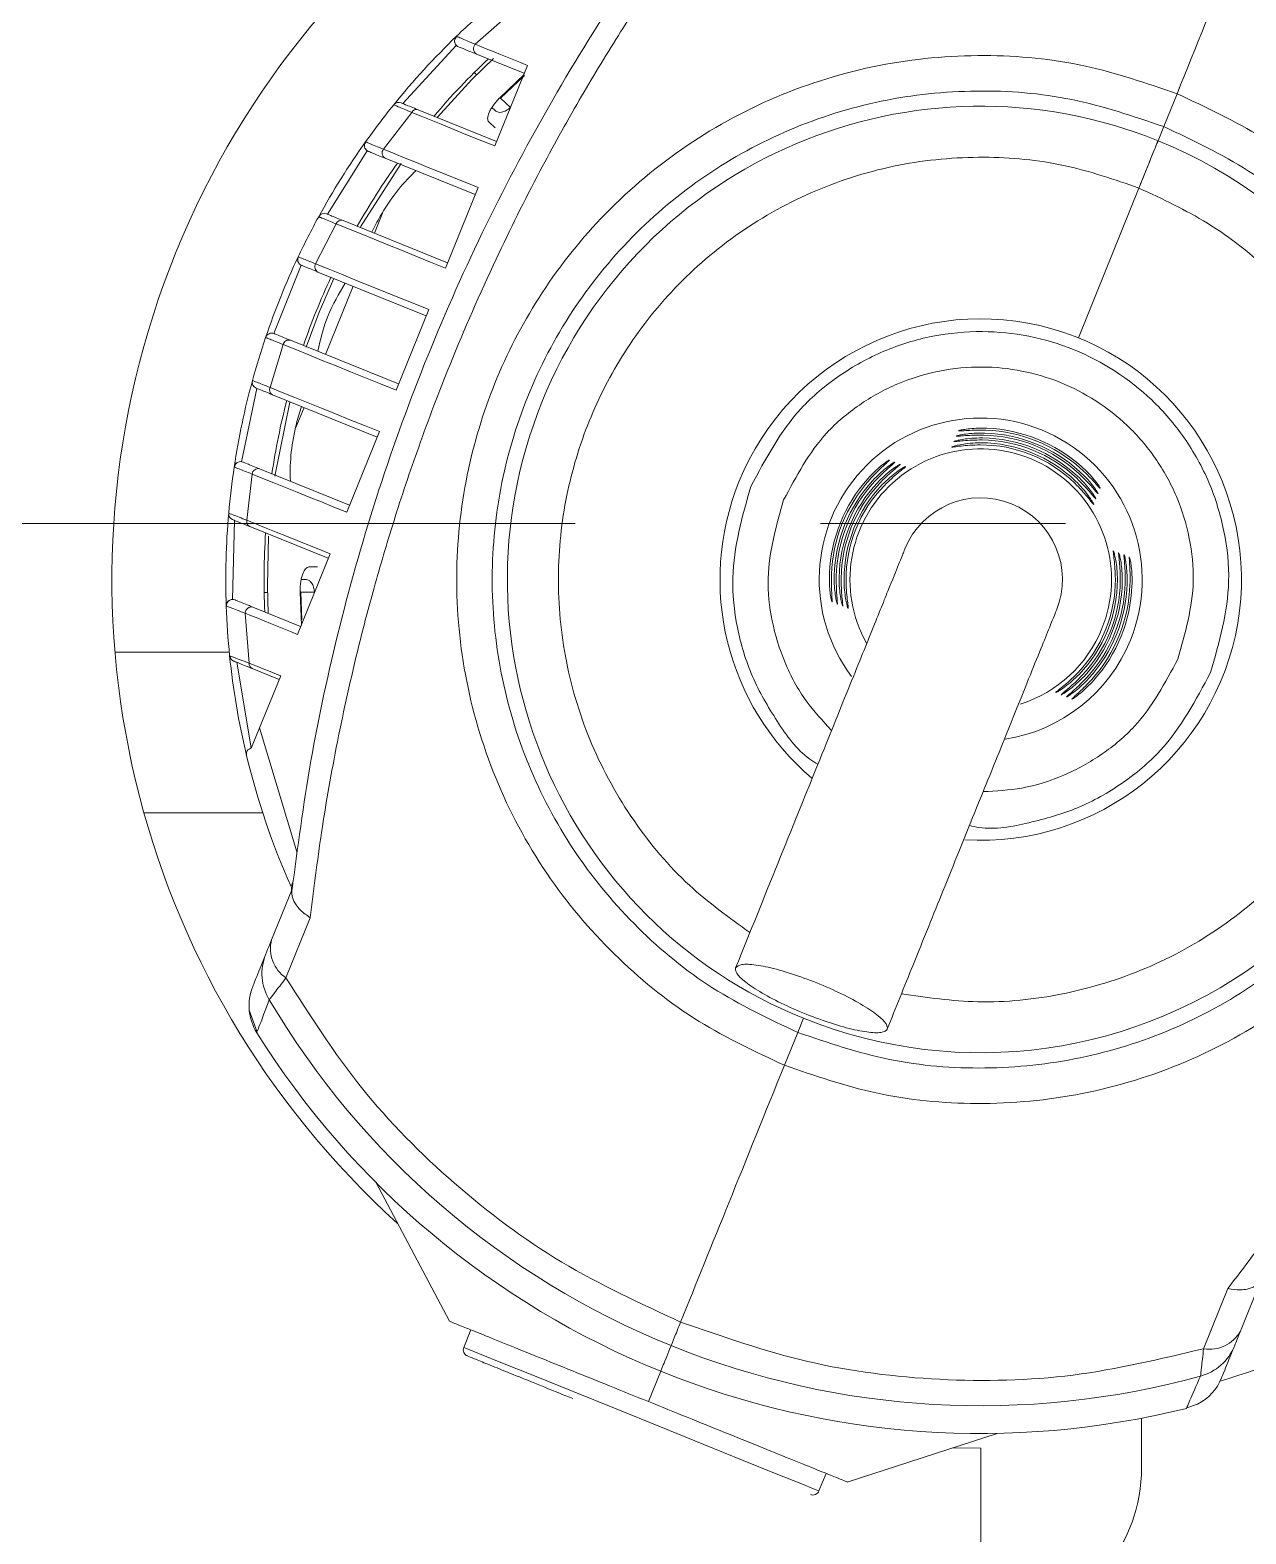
# Model space of a CAD drawing. Header units: millimetres. Extents: x 0 to 594, y 0 to 420.
# Drawn here: x 202.78 to 215.37, y 87.24 to 102.82 of the extents above; entities that cross this region are included whole.
import ezdxf

# ---------------------------------------------------------------- set-up
doc = ezdxf.new("R2010")
doc.units = ezdxf.units.MM
doc.linetypes.add('CENTERX2', pattern=[20.32, 12.7, -2.54, 2.54, -2.54])

msp = doc.modelspace()

# ---------------------------------------------------------------- linework, layer by layer
at = {"color": 7, "linetype": 'Continuous', "lineweight": 15}
for p, q in [((207.7788, 103.012), (207.3899, 102.6691)), ((207.2067, 102.7476), (207.1958, 102.7523)), ((206.6406, 102.0544), (207.1943, 102.6585)), ((207.4022, 102.5685), (207.897, 102.3685)), ((207.9302, 102.4507), (207.5928, 101.6157)), ((207.6503, 102.1109), (207.8989, 102.3472)), ((207.6528, 102.1118), (207.7536, 102.0145)), ((214.6604, 102.1569), (214.5227, 101.8162)), ((206.7318, 101.9636), (206.4383, 101.5821)), ((207.6115, 101.662), (206.7983, 101.9906)), ((207.5957, 101.9831), (207.5632, 102.0145)), ((207.5298, 101.8661), (207.5953, 101.8028)), ((214.5227, 101.8162), (214.4635, 101.6698)), ((206.2662, 101.6542), (206.2545, 101.6591)), ((205.8582, 100.9094), (206.2703, 101.5667)), ((206.6224, 101.4332), (206.203, 100.7787)), ((206.4573, 101.4892), (207.3894, 101.1125)), ((207.419, 101.1858), (207.0816, 100.3507)), ((214.2657, 101.1803), (213.6385, 99.6283)), ((205.9487, 100.8085), (205.7364, 100.3942)), ((205.768, 100.8829), (205.7795, 100.8782)), ((207.1039, 100.406), (206.0208, 100.8438)), ((205.3024, 99.6729), (205.588, 100.3795)), ((205.5675, 100.4631), (205.5562, 100.4677)), ((205.7604, 100.3098), (206.8819, 99.8565)), ((206.9079, 99.9208), (206.5704, 99.0858)), ((205.2183, 99.6315), (205.2298, 99.6269)), ((205.3989, 99.5592), (205.2638, 99.1137)), ((206.5964, 99.1501), (205.4749, 99.6033)), ((204.9683, 98.345), (205.1286, 99.104)), ((205.0937, 99.1812), (205.0821, 99.1858)), ((205.2912, 99.0383), (206.3743, 98.6006)), ((205.4685, 98.9628), (205.3143, 98.1958)), ((206.3967, 98.6559), (206.0592, 97.8208)), ((205.0785, 98.2172), (205.0246, 97.7389)), ((206.0888, 97.8941), (205.1567, 98.2707)), ((204.8744, 96.9177), (204.8959, 97.7369)), ((205.0536, 97.6732), (205.8668, 97.3446)), ((205.8855, 97.3909), (205.5481, 96.5559)), ((205.7573, 97.2545), (205.6662, 97.2546)), ((205.5872, 97.1246), (205.6323, 97.1246)), ((205.5941, 96.706), (205.5828, 96.9948)), ((205.7241, 96.9923), (205.584, 96.9923)), ((205.0078, 96.7742), (205.0492, 96.2574)), ((205.5813, 96.6381), (205.0865, 96.838)), ((203.658, 96.3727), (204.8417, 96.3727)), ((204.8463, 96.3339), (204.8584, 96.3012)), ((205.07, 95.3813), (204.9192, 96.2664)), ((205.078, 96.2022), (205.3592, 96.0886)), ((205.3743, 96.126), (205.1563, 95.5866)), ((205.1563, 95.5866), (205.0737, 95.3821)), ((205.1563, 95.5866), (205.5409, 94.3026)), ((203.9575, 94.706), (205.1887, 94.706)), ((205.4817, 93.9429), (205.5027, 93.999)), ((205.2804, 93.3909), (205.4932, 93.9173)), ((205.4918, 93.9204), (205.4871, 93.931)), ((205.6811, 93.6198), (205.4293, 92.9966)), ((205.0488, 92.6635), (205.1294, 92.4344)), ((210.7897, 92.5785), (210.7305, 92.432)), ((210.7305, 92.432), (210.5928, 92.0913)), ((206.3586, 90.8797), (207.1244, 89.4391)), ((215.1874, 89.7782), (214.9355, 89.1551)), ((215.5293, 89.8617), (215.3165, 89.3352)), ((209.5617, 89.5398), (209.567, 89.553)), ((209.567, 89.553), (209.5617, 89.5398)), ((207.3449, 89.3504), (207.2713, 89.1684)), ((209.3116, 88.921), (209.1847, 88.607)), ((214.7583, 88.5371), (214.7665, 88.556)), ((214.7606, 88.5423), (214.8732, 88.5803)), ((214.2933, 88.4349), (214.2933, 87.9238)), ((211.2447, 87.774), (212.7964, 88.2781)), ((212.6266, 88.1241), (212.3368, 88.1288)), ((212.6266, 81.2908), (212.6266, 88.1241)), ((210.951, 87.6815), (211.0245, 87.8635))]:
    msp.add_line(p, q, dxfattribs=at)
at = {"color": 66, "linetype": 'Continuous', "lineweight": 15}
for p, q in [((207.8985, 102.3564), (207.6453, 102.1159)), ((206.4302, 100.9196), (206.3464, 100.7122)), ((206.1243, 100.1627), (205.8388, 99.4562)), ((205.6168, 98.9067), (205.5328, 98.6988)), ((205.5757, 96.9947), (205.5905, 96.6495))]:
    msp.add_line(p, q, dxfattribs=at)
at = {"color": 7, "linetype": 'CENTERX2', "lineweight": 0}
msp.add_line((94.1266, 97.706), (269.0257, 97.706), dxfattribs=at)
at = {"color": 7, "linetype": 'Continuous', "lineweight": 15, "flags": 128}
for points in [[(207.58, 102.5233), (207.3557, 102.3045), (206.9976, 101.9129)], [(207.9302, 102.4507), (207.8592, 102.4794), (207.7892, 102.5077), (207.7202, 102.5356), (207.6521, 102.5631), (207.5851, 102.5902), (207.519, 102.6169), (207.454, 102.6432), (207.3899, 102.6691)], [(207.6503, 102.1109), (207.6499, 102.1113), (207.6453, 102.1159)], [(206.7318, 101.9636), (206.8308, 101.9236), (206.9324, 101.8825), (207.0364, 101.8405), (207.1429, 101.7974), (207.2519, 101.7534), (207.3632, 101.7084), (207.4768, 101.6625), (207.5928, 101.6157)], [(207.419, 101.1858), (207.2858, 101.2396), (207.1555, 101.2923), (207.0282, 101.3437), (206.9039, 101.3939), (206.7827, 101.4429), (206.6647, 101.4906), (206.5499, 101.537), (206.4383, 101.5821)], [(205.9487, 100.8085), (206.0759, 100.7571), (206.2073, 100.704), (206.343, 100.6492), (206.4828, 100.5927), (206.6266, 100.5346), (206.7744, 100.4748), (206.9261, 100.4135), (207.0816, 100.3507)], [(205.5697, 100.3922), (205.5794, 100.3844), (205.5912, 100.3781)], [(206.9079, 99.9208), (206.7467, 99.986), (206.5895, 100.0495), (206.4365, 100.1113), (206.2877, 100.1715), (206.1431, 100.2299), (206.003, 100.2865), (205.8674, 100.3413), (205.7364, 100.3942)], [(205.9263, 100.2425), (205.7745, 99.8931), (205.6397, 99.5329)], [(205.3989, 99.5592), (205.5299, 99.5062), (205.6656, 99.4514), (205.8057, 99.3948), (205.9502, 99.3364), (206.099, 99.2763), (206.2521, 99.2144), (206.4092, 99.1509), (206.5704, 99.0858)], [(206.3967, 98.6559), (206.2412, 98.7187), (206.0896, 98.78), (205.9417, 98.8397), (205.7979, 98.8979), (205.6581, 98.9544), (205.5224, 99.0092), (205.391, 99.0623), (205.2638, 99.1137)], [(205.0785, 98.2172), (205.1901, 98.1721), (205.3049, 98.1257), (205.4229, 98.078), (205.5441, 98.029), (205.6684, 97.9788), (205.7957, 97.9273), (205.926, 97.8747), (206.0592, 97.8208)], [(205.8855, 97.3909), (205.7696, 97.4378), (205.6559, 97.4837), (205.5446, 97.5287), (205.4357, 97.5727), (205.3292, 97.6158), (205.2251, 97.6578), (205.1236, 97.6988), (205.0246, 97.7389)], [(205.2499, 97.5743), (205.2364, 97.0602), (205.2446, 96.7711)], [(204.8711, 96.9175), (204.8689, 96.9173), (204.8605, 96.9158)], [(205.5828, 96.9948), (205.5823, 96.9948), (205.5757, 96.9947)], [(205.0078, 96.7742), (205.0718, 96.7483), (205.1368, 96.7221), (205.2029, 96.6954), (205.27, 96.6683), (205.338, 96.6408), (205.4071, 96.6129), (205.4771, 96.5846), (205.5481, 96.5559)], [(205.3743, 96.126), (205.3324, 96.1429), (205.2908, 96.1597), (205.2496, 96.1764), (205.2088, 96.1929), (205.1683, 96.2093), (205.1282, 96.2255), (205.0885, 96.2415), (205.0492, 96.2574)]]:
    msp.add_lwpolyline(points, dxfattribs=at)
at = {"color": 66, "linetype": 'Continuous', "lineweight": 15, "flags": 128}
for points in [[(207.3805, 102.3775), (207.3813, 102.3768), (207.3908, 102.3673), (207.4019, 102.3561), (207.4044, 102.3536)], [(204.983, 98.3409), (204.9686, 98.3449), (204.9554, 98.3457)], [(204.9012, 96.9129), (204.8854, 96.9171), (204.8711, 96.9175)], [(205.2036, 96.9904), (205.2046, 96.9904), (205.2181, 96.9907), (205.2338, 96.991), (205.2374, 96.991)], [(208.4039, 88.7108), (208.0037, 88.8725), (207.6731, 89.0061), (207.4329, 89.1032), (207.2981, 89.1576), (207.2713, 89.1684)], [(210.951, 87.6815), (210.9121, 87.6972), (210.7618, 87.7579), (210.5079, 87.8605), (210.1662, 87.9986), (209.7582, 88.1635), (209.3096, 88.3448), (208.8485, 88.5311), (208.4039, 88.7108)]]:
    msp.add_lwpolyline(points, dxfattribs=at)
at = {"color": 7, "linetype": 'Continuous', "lineweight": 15}
for centre, radius, start, end in [((212.6266, 97.1241), 9, 90, 227.83709), ((212.6266, 97.1241), 7.8211, 130.19548, 133.97764), ((212.6266, 97.1241), 7.8211, 133.97764, 141.03562), ((207.2417, 102.7047), 0.0661, 133.97764, 193.48269), ((212.6266, 97.1241), 7.4242, 133.39782, 139.71879), ((207.2417, 102.7047), 0.0661, 212.37542, 247.99594), ((207.437, 102.6238), 0.0653, 136.08557, 237.85271), ((206.5968, 102.0007), 0.0661, 67.99594, 141.03562), ((212.6266, 97.1241), 7.8211, 141.03562, 144.56083), ((206.7817, 101.9362), 0.0569, 73.00395, 151.26336), ((212.6266, 97.1241), 4.9028, 67.99594, 247.99594), ((212.6266, 97.1241), 7.8211, 144.56083, 151.2755), ((206.3084, 101.6207), 0.0661, 144.56083, 180.22159), ((212.6266, 97.1241), 4.9028, 247.99594, 67.99594), ((212.6266, 97.1241), 7.4242, 144.47594, 150.46003), ((206.3084, 101.6207), 0.0661, 218.08796, 247.99594), ((206.4892, 101.5441), 0.0635, 143.26699, 239.89437), ((212.6266, 97.1241), 7.8211, 151.2755, 154.69046), ((205.826, 100.8511), 0.0661, 67.99594, 151.2755), ((206.0041, 100.7866), 0.0596, 73.72133, 158.39338), ((212.6266, 97.1241), 7.8211, 154.69046, 161.30142), ((205.616, 100.4394), 0.0661, 154.69046, 186.56823), ((205.79, 100.3638), 0.0617, 150.44767, 241.27978), ((212.6266, 97.1241), 7.4242, 155.05431, 160.93757), ((212.6266, 97.1241), 2.7009, 266.51375, 157.99594), ((212.6266, 97.1241), 7.8211, 161.30142, 164.71637), ((205.281, 99.6103), 0.0661, 67.99594, 161.30142), ((205.4586, 99.5438), 0.0617, 74.7118, 165.54684), ((212.6266, 97.1241), 7.8211, 164.71637, 171.43104), ((205.1459, 99.1683), 0.0661, 164.71637, 247.99594), ((205.3189, 99.091), 0.0596, 157.60199, 242.26906), ((212.6266, 97.1241), 7.4242, 165.53185, 171.51594), ((212.6266, 97.1241), 1.5177, 47.58964, 88.40223), ((212.6266, 97.1241), 1.5473, 47.99733, 87.99454), ((212.6266, 97.1241), 1.5685, 48.27849, 87.71338), ((212.6266, 97.1241), 1.3547, 337.99594, 209.1159), ((212.6266, 97.1241), 1.3949, 45.70173, 90.29015), ((212.6266, 97.1241), 1.4161, 46.05244, 89.93944), ((212.6266, 97.1241), 1.4457, 46.52482, 89.46706), ((212.6266, 97.1241), 1.4669, 46.84965, 89.14222), ((212.6266, 97.1241), 1.4965, 47.28786, 88.70402), ((204.9582, 98.2796), 0.0661, 92.45492, 171.43104), ((212.6266, 97.1241), 7.8211, 171.43104, 174.95625), ((205.1415, 98.2091), 0.0635, 76.09526, 172.72579), ((212.6266, 97.1241), 1.5685, 138.27849, 177.71338), ((212.6266, 97.1241), 1.5473, 137.99733, 177.99454), ((212.6266, 97.1241), 2.7009, 157.99594, 229.61619), ((212.6266, 97.1241), 1.5177, 137.58964, 178.40223), ((212.6266, 97.1241), 1.4965, 137.28786, 178.70402), ((212.6266, 97.1241), 1.4669, 136.84965, 179.14222), ((212.6266, 97.1241), 1.4457, 136.52482, 179.46706), ((212.6266, 97.1241), 1.4161, 136.05244, 179.93944), ((212.6266, 97.1241), 1.3949, 135.70173, 180.29015), ((212.6266, 97.1241), 0.8467, 337.99634, 157.99543), ((212.6266, 97.1241), 7.8211, 174.95625, 182.01423), ((204.9017, 97.8059), 0.0661, 174.95625, 247.99594), ((205.0795, 97.7239), 0.0569, 164.73021, 242.98394), ((212.6266, 97.1241), 7.4242, 176.27308, 182.59405), ((212.6266, 97.1241), 1.3949, 315.70173, 0.29015), ((212.6266, 97.1241), 1.4161, 316.05244, 359.93944), ((212.6266, 97.1241), 1.4457, 316.52482, 359.46706), ((212.6266, 97.1241), 1.4669, 316.84965, 359.14222), ((212.6266, 97.1241), 1.4965, 317.28786, 358.70402), ((212.6266, 97.1241), 1.5177, 317.58964, 358.40223), ((212.6266, 97.1241), 1.5473, 317.99733, 357.99454), ((212.6266, 97.1241), 1.5685, 318.27849, 357.71338), ((204.8764, 96.8516), 0.0661, 122.10037, 182.01423), ((212.6266, 97.1241), 7.8211, 182.01423, 185.7964), ((205.0731, 96.7741), 0.0653, 78.13813, 179.9056), ((212.6266, 97.1241), 1.3547, 287.62385, 337.99594), ((204.9113, 96.3409), 0.0661, 185.7964, 247.99594), ((212.6266, 97.1241), 7.8211, 185.7964, 193.47599), ((205.1018, 96.2498), 0.0532, 171.75719, 243.47154), ((212.6266, 97.1241), 7.8211, 193.47599, 204.00066), ((205.4213, 93.916), 0.0661, 337.99594, 24.00066), ((205.6345, 93.2994), 0.3658, 165.51415, 235.86502), ((205.702, 93.0416), 0.5217, 158.07841, 211.26617), ((205.5759, 92.7099), 0.5292, 157.99594, 212.04991), ((212.6266, 97.1241), 8.5602, 210.56772, 247.99594), ((212.6266, 97.1241), 8.8477, 212.04991, 247.99594), ((212.6266, 97.1241), 8.6667, 286.63124, 306.70335), ((214.9983, 89.5154), 0.3657, 260.12465, 330.47952), ((207.3346, 89.1429), 0.0683, 157.99594, 247.99594), ((212.6266, 97.1241), 8.5602, 247.99594, 285.42415), ((214.7707, 89.3769), 0.5217, 284.72586, 337.91312), ((212.6266, 97.1241), 8.8477, 247.99594, 283.94196), ((214.6308, 89.0507), 0.5292, 297.22802, 337.99594), ((212.6266, 87.9238), 1.6667, 281.53696, 0), ((210.8877, 87.707), 0.0683, 247.99594, 337.99594)]:
    msp.add_arc(centre, radius, start, end, dxfattribs=at)
at = {"color": 66, "linetype": 'Continuous', "lineweight": 15}
for start, end in [(337.99594, 216.95567), (278.68011, 337.99594)]:
    msp.add_arc((212.6266, 97.1241), 1.673, start, end, dxfattribs=at)
at = {"color": 7, "linetype": 'Continuous', "lineweight": 15}
for points, knots in [([(215.7352, 104.8166), (215.5739, 104.4174), (215.2512, 103.619), (214.8573, 102.6443), (214.6604, 102.1569)], [0, 0, 0, 0, 0.5000001, 1, 1, 1, 1]), ([(214.6604, 102.1569), (214.8573, 102.6443), (215.2512, 103.619), (215.5739, 104.4174), (215.7352, 104.8166)], [0, 0, 0, 0, 0.4999999, 1, 1, 1, 1]), ([(205.4908, 93.8966), (205.5496, 94.3431), (205.6669, 95.2341), (205.9705, 96.6388), (206.3738, 98.0518), (206.8839, 99.4519), (207.4899, 100.8112), (208.1797, 102.1031), (208.9355, 103.3209), (209.4691, 104.0418), (209.7366, 104.4032)], [0, 0, 0, 0, 0.1251981, 0.2498803, 0.3757149, 0.5007006, 0.6252235, 0.750645, 0.8749923, 1, 1, 1, 1]), ([(205.6811, 93.6198), (205.717, 93.9123), (205.7899, 94.5069), (205.9573, 95.4534), (206.1459, 96.3036), (206.3465, 97.0667), (206.5498, 97.7536), (206.8091, 98.5277), (207.1559, 99.4405), (207.5746, 100.3988), (208.0296, 101.3104), (208.4571, 102.0816), (208.8546, 102.7399), (209.2587, 103.3597), (209.6579, 103.9325), (209.935, 104.2977), (210.0658, 104.4701)], [0, 0, 0, 0, 0.0802341, 0.1631018, 0.2495549, 0.300748, 0.3596206, 0.4261718, 0.5004006, 0.5972793, 0.6805869, 0.75032, 0.8163909, 0.8747449, 0.9408911, 1, 1, 1, 1]), ([(207.199, 102.7509), (207.1936, 102.7454), (207.1825, 102.7341), (207.1749, 102.7095), (207.1771, 102.6826), (207.1871, 102.6681), (207.1921, 102.661)], [0, 0, 0, 0, 0.2346746, 0.4864804, 0.7460412, 1, 1, 1, 1]), ([(210.5928, 92.0913), (210.2924, 92.2317), (209.6737, 92.5209), (208.8489, 93.1799), (208.1345, 94.0087), (207.5942, 94.9886), (207.2656, 96.0574), (207.1628, 97.1483), (207.2722, 98.1952), (207.5656, 99.1693), (208.0314, 100.0738), (208.6801, 100.9028), (209.5118, 101.616), (210.4908, 102.1564), (211.5602, 102.4858), (212.6498, 102.5856), (213.7009, 102.4865), (214.3468, 102.2646), (214.6604, 102.1569)], [0, 0, 0, 0, 0.0582581, 0.1200058, 0.1843205, 0.25, 0.3156797, 0.3799944, 0.441742, 0.5000001, 0.558258, 0.6200057, 0.6843204, 0.7500001, 0.8156797, 0.8799943, 0.941742, 1, 1, 1, 1]), ([(207.2169, 102.6433), (207.2256, 102.6399), (207.2429, 102.6329), (207.3491, 102.5899), (207.4022, 102.5685)], [0, 0, 0, 0, 0.4996207, 1, 1, 1, 1]), ([(214.6822, 102.211), (214.6834, 102.2139), (214.7065, 102.2709), (214.7074, 102.2733), (214.7084, 102.2757)], [0, 0, 0, 0, 0.0512611, 1, 1, 1, 1]), ([(206.7983, 101.9906), (206.7476, 102.0112), (206.6459, 102.0523), (206.6297, 102.0588), (206.6216, 102.0621)], [0, 0, 0, 0, 0.4993607, 1, 1, 1, 1]), ([(207.6453, 102.1159), (207.6331, 102.1032), (207.6085, 102.0776), (207.5775, 102.0375), (207.5518, 101.9985), (207.5272, 101.9502), (207.5124, 101.8978), (207.524, 101.8767), (207.5298, 101.8661)], [0, 0, 0, 0, 0.1250991, 0.2509715, 0.3751156, 0.5011923, 0.7504521, 1, 1, 1, 1]), ([(214.5227, 101.8162), (214.2086, 101.9229), (213.5802, 102.1362), (212.5816, 102.2151), (211.59, 102.1114), (210.6367, 101.8126), (209.7603, 101.3345), (208.994, 100.6944), (208.3673, 99.9171), (207.9042, 99.0325), (207.6227, 98.0745), (207.5334, 97.0801), (207.6399, 96.0872), (207.938, 95.1345), (208.416, 94.2573), (209.0572, 93.4937), (209.8303, 92.8567), (210.4304, 92.5736), (210.7305, 92.432)], [0, 0, 0, 0, 0.0625, 0.1249999, 0.1874999, 0.2499999, 0.3125, 0.3749999, 0.4374999, 0.5, 0.5625, 0.625, 0.6875, 0.75, 0.8124999, 0.875, 0.9374999, 1, 1, 1, 1]), ([(214.6604, 102.1569), (214.9607, 102.0166), (215.5794, 101.7274), (216.4043, 101.0683), (217.1186, 100.2395), (217.6589, 99.2597), (217.9876, 98.1908), (218.0903, 97.1), (217.9809, 96.053), (217.6875, 95.079), (217.2218, 94.1745), (216.5731, 93.3455), (215.7413, 92.6323), (214.7624, 92.0919), (213.693, 91.7625), (212.6034, 91.6627), (211.5522, 91.7617), (210.9063, 91.9836), (210.5928, 92.0913)], [0, 0, 0, 0, 0.058258, 0.1200056, 0.1843204, 0.25, 0.3156796, 0.3799944, 0.4417421, 0.5, 0.5582581, 0.6200057, 0.6843205, 0.7500001, 0.8156796, 0.8799945, 0.941742, 1, 1, 1, 1]), ([(206.5454, 102.0423), (206.5538, 102.0388), (206.5706, 102.0317), (206.6778, 101.9864), (206.7318, 101.9636)], [0, 0, 0, 0, 0.4962978, 1, 1, 1, 1]), ([(207.7536, 102.0145), (207.747, 102.0086), (207.7334, 101.9966), (207.7106, 101.9822), (207.6868, 101.9712), (207.6587, 101.9637), (207.6242, 101.9637), (207.6061, 101.976), (207.5957, 101.9831)], [0, 0, 0, 0, 0.11545589, 0.23632019, 0.36413002, 0.50019287, 0.7120105, 1, 1, 1, 1]), ([(210.7305, 92.432), (211.0446, 92.3254), (211.6729, 92.1121), (212.6715, 92.0331), (213.6632, 92.1368), (214.6165, 92.4357), (215.4928, 92.9138), (216.2592, 93.5539), (216.8859, 94.3312), (217.3489, 95.2158), (217.6305, 96.1737), (217.7198, 97.1682), (217.6133, 98.161), (217.3151, 99.1138), (216.8372, 99.991), (216.196, 100.7546), (215.4228, 101.3916), (214.8227, 101.6747), (214.5227, 101.8162)], [0, 0, 0, 0, 0.0624999, 0.1249999, 0.1874999, 0.25, 0.3124999, 0.3749999, 0.4375, 0.4999999, 0.5624999, 0.625, 0.6875, 0.7499999, 0.8124999, 0.875, 0.9374999, 1, 1, 1, 1]), ([(206.2575, 101.6579), (206.2535, 101.6521), (206.2454, 101.6403), (206.2417, 101.6175), (206.2461, 101.5939), (206.2557, 101.5814), (206.2604, 101.5752)], [0, 0, 0, 0, 0.238787, 0.4904441, 0.7474937, 1, 1, 1, 1]), ([(214.4635, 101.6698), (214.4593, 101.6594), (214.4506, 101.6379), (214.4041, 101.5226), (214.3393, 101.3623), (214.2896, 101.2395), (214.2657, 101.1803)], [0, 0, 0, 0, 0.2409895, 0.5000034, 0.7590112, 1, 1, 1, 1]), ([(214.2657, 101.1803), (214.2906, 101.2418), (214.3402, 101.3646), (214.4038, 101.5221), (214.4502, 101.6368), (214.4591, 101.6588), (214.4635, 101.6698)], [0, 0, 0, 0, 0.2499989, 0.4999972, 0.7500002, 1, 1, 1, 1]), ([(206.2836, 101.5594), (206.2914, 101.5562), (206.3071, 101.5499), (206.4072, 101.5095), (206.4573, 101.4892)], [0, 0, 0, 0, 0.4991359, 1, 1, 1, 1]), ([(206.7756, 101.3606), (206.77, 101.3553), (206.6365, 101.2285), (206.4631, 101.009), (206.3471, 100.7784), (206.3193, 100.7231)], [0, 0, 0, 0, 0.0320904, 0.7681902, 1, 1, 1, 1]), ([(206.0208, 100.8438), (205.9718, 100.8635), (205.8737, 100.9032), (205.8584, 100.9094), (205.8507, 100.9125)], [0, 0, 0, 0, 0.49902206, 1, 1, 1, 1]), ([(219.5721, 100.6285), (219.5362, 100.336), (219.4632, 99.7414), (219.2958, 98.7949), (219.1073, 97.9447), (218.9067, 97.1816), (218.7034, 96.4947), (218.4441, 95.7205), (218.0973, 94.8078), (217.6786, 93.8494), (217.2236, 92.9378), (216.7961, 92.1666), (216.3986, 91.5084), (215.9945, 90.8885), (215.5952, 90.3158), (215.3181, 89.9506), (215.1874, 89.7782)], [0, 0, 0, 0, 0.0802341, 0.1631018, 0.2495547, 0.300748, 0.3596205, 0.4261716, 0.5004006, 0.5972792, 0.6805868, 0.7503199, 0.8163908, 0.8747448, 0.9408908, 1, 1, 1, 1]), ([(205.5591, 100.4665), (205.5564, 100.4608), (205.551, 100.4492), (205.5504, 100.4286), (205.5562, 100.4082), (205.5653, 100.3974), (205.5698, 100.3921)], [0, 0, 0, 0, 0.2422532, 0.4937907, 0.7487543, 1, 1, 1, 1]), ([(205.5912, 100.3781), (205.5988, 100.3751), (205.6139, 100.369), (205.7115, 100.3295), (205.7604, 100.3098)], [0, 0, 0, 0, 0.49898, 1, 1, 1, 1]), ([(206.0428, 100.1956), (205.9781, 100.0857), (205.848, 99.8643), (205.7879, 99.6146), (205.7577, 99.489)], [0, 0, 0, 0, 0.4968486, 1, 1, 1, 1]), ([(205.4749, 99.6033), (205.4262, 99.623), (205.3285, 99.6624), (205.3133, 99.6685), (205.3057, 99.6716)], [0, 0, 0, 0, 0.4989791, 1, 1, 1, 1]), ([(215.0081, 96.1618), (215.0973, 96.4742), (215.2346, 96.9548), (215.1617, 97.6294), (215.0083, 98.1346), (214.7518, 98.5981), (214.3136, 99.1098), (213.6122, 99.5631), (212.7928, 99.7244), (212.1221, 99.6608), (211.6155, 99.5056), (211.1542, 99.2489), (210.6331, 98.8143), (210.398, 98.3732), (210.2451, 98.0865)], [0, 0, 0, 0, 0.1197284, 0.1841802, 0.25, 0.3158197, 0.3802714, 0.5000001, 0.6197285, 0.6841803, 0.7500001, 0.8158197, 0.8802715, 1, 1, 1, 1]), ([(210.5852, 97.9491), (210.7162, 98.1948), (210.9178, 98.5729), (211.3645, 98.9454), (211.7599, 99.1655), (212.1941, 99.2985), (212.769, 99.3531), (213.4714, 99.2148), (214.0727, 98.8262), (214.4483, 98.3876), (214.6682, 97.9903), (214.7997, 97.5572), (214.8621, 96.979), (214.7445, 96.567), (214.668, 96.2992)], [0, 0, 0, 0, 0.1197284, 0.1841803, 0.25, 0.3158195, 0.3802715, 0.4999999, 0.6197284, 0.6841802, 0.7499998, 0.8158197, 0.8802713, 1, 1, 1, 1]), ([(205.1211, 99.107), (205.1287, 99.1039), (205.1439, 99.0978), (205.242, 99.0581), (205.2912, 99.0383)], [0, 0, 0, 0, 0.4990053, 1, 1, 1, 1]), ([(205.59, 98.9175), (205.5713, 98.8577), (205.4945, 98.6114), (205.4668, 98.3332), (205.4746, 98.15), (205.475, 98.1421)], [0, 0, 0, 0, 0.23477, 0.9671729, 1, 1, 1, 1]), ([(212.376, 98.6121), (212.3838, 98.6143), (212.4, 98.6191), (212.4553, 98.6294), (212.5335, 98.6388), (212.6103, 98.6423), (212.657, 98.6414), (212.6689, 98.6412)], [0, 0, 0, 0, 0.1932884, 0.4038452, 0.644332, 0.9092853, 1, 1, 1, 1]), ([(212.6807, 98.6705), (212.6467, 98.6711), (212.5786, 98.6724), (212.4873, 98.6682), (212.4225, 98.6637), (212.3919, 98.662), (212.3954, 98.6643), (212.3963, 98.6649)], [0, 0, 0, 0, 0.2356731, 0.4712866, 0.7056893, 0.9176825, 1, 1, 1, 1]), ([(212.3979, 98.6669), (212.4057, 98.6691), (212.4218, 98.6735), (212.4771, 98.6828), (212.5549, 98.6908), (212.6312, 98.6932), (212.6774, 98.6917), (212.6892, 98.6913)], [0, 0, 0, 0, 0.19581669, 0.4076293, 0.64744697, 0.9099793, 1, 1, 1, 1]), ([(212.6195, 98.519), (212.5843, 98.5182), (212.5137, 98.5165), (212.4194, 98.5069), (212.3561, 98.4984), (212.326, 98.4948), (212.3278, 98.4969), (212.3285, 98.4976)], [0, 0, 0, 0, 0.2409054, 0.4817107, 0.7219046, 0.8981202, 1, 1, 1, 1]), ([(212.3282, 98.4989), (212.3345, 98.5012), (212.3477, 98.5061), (212.3977, 98.5183), (212.4712, 98.5311), (212.5533, 98.5391), (212.6083, 98.5399), (212.6281, 98.5402)], [0, 0, 0, 0, 0.1792177, 0.3734048, 0.5992167, 0.8558299, 1, 1, 1, 1]), ([(212.64, 98.5698), (212.6052, 98.5695), (212.5356, 98.5689), (212.4423, 98.5612), (212.3766, 98.554), (212.3466, 98.5511), (212.3504, 98.5535), (212.3514, 98.5542)], [0, 0, 0, 0, 0.2390345, 0.4779713, 0.7160406, 0.9274786, 1, 1, 1, 1]), ([(212.3538, 98.5565), (212.3616, 98.559), (212.3781, 98.5641), (212.4333, 98.5756), (212.5118, 98.5864), (212.5893, 98.5912), (212.6365, 98.5909), (212.6485, 98.5908)], [0, 0, 0, 0, 0.1904874, 0.3996537, 0.6409174, 0.9086228, 1, 1, 1, 1]), ([(212.6604, 98.6202), (212.626, 98.6204), (212.5572, 98.6209), (212.465, 98.615), (212.3998, 98.6092), (212.3694, 98.6069), (212.373, 98.6093), (212.374, 98.6099)], [0, 0, 0, 0, 0.2372622, 0.4744475, 0.7105602, 0.922307, 1, 1, 1, 1]), ([(204.9554, 98.3457), (204.9476, 98.3445), (204.932, 98.3422), (204.9125, 98.3283), (204.8993, 98.3093), (204.897, 98.2952), (204.8958, 98.2883)], [0, 0, 0, 0, 0.2521755, 0.5091251, 0.7608887, 1, 1, 1, 1]), ([(205.1567, 98.2707), (205.1067, 98.2909), (205.0066, 98.3314), (204.9909, 98.3378), (204.983, 98.3409)], [0, 0, 0, 0, 0.4991988, 1, 1, 1, 1]), ([(211.4559, 98.168), (211.4793, 98.1929), (211.5259, 98.2428), (211.5955, 98.3036), (211.6517, 98.3462), (211.6765, 98.3614), (211.6833, 98.3631), (211.677, 98.3552), (211.6482, 98.329), (211.6021, 98.2871), (211.5422, 98.23), (211.4988, 98.1833), (211.4768, 98.1595)], [0, 0, 0, 0, 0.1174097, 0.2346672, 0.354885, 0.4666906, 0.5028076, 0.5940284, 0.6850674, 0.7809305, 0.8887675, 1, 1, 1, 1]), ([(211.5061, 98.1477), (211.53, 98.1726), (211.5777, 98.2224), (211.649, 98.2827), (211.7038, 98.3226), (211.7303, 98.3386), (211.7388, 98.3414), (211.732, 98.3331), (211.7029, 98.3077), (211.6562, 98.2669), (211.5948, 98.2104), (211.5501, 98.1634), (211.527, 98.1392)], [0, 0, 0, 0, 0.1180803, 0.2359988, 0.3571513, 0.4517585, 0.5030277, 0.5931129, 0.6830111, 0.7779832, 0.885785, 1, 1, 1, 1]), ([(211.5564, 98.1273), (211.5809, 98.1522), (211.6299, 98.2019), (211.7032, 98.2616), (211.7593, 98.3008), (211.7861, 98.3161), (211.7946, 98.3188), (211.7877, 98.3108), (211.7583, 98.2861), (211.7111, 98.2465), (211.6481, 98.1907), (211.6017, 98.1435), (211.5775, 98.1188)], [0, 0, 0, 0, 0.1188533, 0.2375319, 0.3597798, 0.4530876, 0.5031434, 0.591999, 0.6806457, 0.7746363, 0.8823999, 1, 1, 1, 1]), ([(204.8928, 98.2895), (204.9011, 98.2862), (204.9178, 98.2797), (205.0247, 98.2381), (205.0785, 98.2172)], [0, 0, 0, 0, 0.4969021, 1, 1, 1, 1]), ([(211.6071, 98.1069), (211.6323, 98.1317), (211.6826, 98.1812), (211.758, 98.2403), (211.8156, 98.2787), (211.8427, 98.2934), (211.8513, 98.2959), (211.8443, 98.2881), (211.8145, 98.2644), (211.7667, 98.2261), (211.7019, 98.171), (211.6538, 98.1235), (211.6282, 98.0983)], [0, 0, 0, 0, 0.1197106, 0.2392287, 0.362726, 0.4545357, 0.5032731, 0.5907454, 0.6779944, 0.7708713, 0.8785685, 1, 1, 1, 1]), ([(213.6298, 98.1943), (213.6546, 98.1698), (213.7043, 98.1208), (213.7641, 98.0475), (213.8032, 97.9914), (213.8186, 97.9647), (213.8213, 97.9561), (213.8132, 97.963), (213.7886, 97.9924), (213.749, 98.0397), (213.6932, 98.1027), (213.6459, 98.149), (213.6213, 98.1732)], [0, 0, 0, 0, 0.118855, 0.2375333, 0.3597782, 0.4530858, 0.5031419, 0.5919976, 0.6806432, 0.7746352, 0.8824002, 1, 1, 1, 1]), ([(213.6501, 98.2447), (213.6751, 98.2208), (213.7249, 98.173), (213.7851, 98.1017), (213.8251, 98.0469), (213.841, 98.0204), (213.8439, 98.0119), (213.8356, 98.0187), (213.8101, 98.0478), (213.7693, 98.0945), (213.7128, 98.1559), (213.6658, 98.2007), (213.6417, 98.2237)], [0, 0, 0, 0, 0.1180842, 0.2360009, 0.3571549, 0.4517606, 0.5030302, 0.5931161, 0.6830133, 0.7779869, 0.8857869, 1, 1, 1, 1]), ([(213.6704, 98.2948), (213.6954, 98.2715), (213.7453, 98.2248), (213.8061, 98.1553), (213.8486, 98.0991), (213.8639, 98.0742), (213.8656, 98.0674), (213.8576, 98.0737), (213.8314, 98.1025), (213.7896, 98.1487), (213.7324, 98.2085), (213.6857, 98.2519), (213.662, 98.2739)], [0, 0, 0, 0, 0.11740971, 0.23466898, 0.35488567, 0.46669044, 0.50280785, 0.59402926, 0.68506741, 0.78093047, 0.8887676, 1, 1, 1, 1]), ([(213.6093, 98.1437), (213.6341, 98.1185), (213.6836, 98.0681), (213.7428, 97.9927), (213.7811, 97.9352), (213.7958, 97.908), (213.7983, 97.8995), (213.7905, 97.9065), (213.7668, 97.9362), (213.7285, 97.984), (213.6735, 98.0488), (213.6259, 98.0969), (213.6008, 98.1225)], [0, 0, 0, 0, 0.1197102, 0.239226, 0.3627245, 0.4545344, 0.5032716, 0.5907436, 0.6779932, 0.7708698, 0.878565, 1, 1, 1, 1]), ([(205.0246, 97.7389), (204.9699, 97.7599), (204.8613, 97.8018), (204.8442, 97.8084), (204.8358, 97.8117)], [0, 0, 0, 0, 0.503709, 1, 1, 1, 1]), ([(204.8769, 97.7446), (204.8849, 97.7413), (204.901, 97.7348), (205.0027, 97.6937), (205.0536, 97.6732)], [0, 0, 0, 0, 0.4992535, 1, 1, 1, 1]), ([(211.8416, 97.4414), (211.8398, 97.4368), (211.836, 97.4276), (211.7864, 97.3048), (211.6822, 97.0468), (211.511, 96.6232), (211.2677, 96.0212), (210.9473, 95.2285), (210.5509, 94.2474), (210.2389, 93.4754), (210.0874, 93.1006)], [0, 0, 0, 0, 0.1515863, 0.3096917, 0.4619001, 0.6001923, 0.7207626, 0.8240304, 0.9145811, 1, 1, 1, 1]), ([(214.0214, 97.1312), (214.0206, 97.1665), (214.0189, 97.237), (214.0093, 97.3313), (214.0008, 97.3946), (213.9972, 97.4248), (213.9993, 97.4229), (214.0001, 97.4222)], [0, 0, 0, 0, 0.24090992, 0.48170915, 0.72190567, 0.89812045, 1, 1, 1, 1]), ([(214.0014, 97.4225), (214.0037, 97.4162), (214.0086, 97.403), (214.0208, 97.353), (214.0335, 97.2795), (214.0416, 97.1974), (214.0424, 97.1424), (214.0426, 97.1226)], [0, 0, 0, 0, 0.1792174, 0.3734043, 0.5992121, 0.85583, 1, 1, 1, 1]), ([(214.0722, 97.1107), (214.0719, 97.1455), (214.0713, 97.2151), (214.0637, 97.3084), (214.0565, 97.3741), (214.0536, 97.4042), (214.056, 97.4003), (214.0566, 97.3994)], [0, 0, 0, 0, 0.2390297, 0.4779674, 0.7160375, 0.927478, 1, 1, 1, 1]), ([(214.059, 97.397), (214.0614, 97.3891), (214.0666, 97.3726), (214.078, 97.3174), (214.0888, 97.2389), (214.0936, 97.1615), (214.0933, 97.1142), (214.0933, 97.1022)], [0, 0, 0, 0, 0.1904848, 0.399654, 0.640918, 0.9086167, 1, 1, 1, 1]), ([(214.1227, 97.0903), (214.1229, 97.1247), (214.1233, 97.1935), (214.1175, 97.2857), (214.1116, 97.351), (214.1094, 97.3813), (214.1117, 97.3777), (214.1123, 97.3767)], [0, 0, 0, 0, 0.2372631, 0.4744492, 0.7105591, 0.9223067, 1, 1, 1, 1]), ([(205.6662, 97.2546), (205.6547, 97.251), (205.6316, 97.2438), (205.6059, 97.1957), (205.5901, 97.1439), (205.5814, 97.098), (205.5759, 97.0476), (205.5758, 97.0123), (205.5757, 96.9947)], [0, 0, 0, 0, 0.2500164, 0.49924585, 0.625314, 0.74952341, 0.87512484, 1, 1, 1, 1]), ([(214.1145, 97.3747), (214.1168, 97.3669), (214.1216, 97.3507), (214.1319, 97.2954), (214.1412, 97.2173), (214.1448, 97.1404), (214.1439, 97.0937), (214.1436, 97.0818)], [0, 0, 0, 0, 0.1932851, 0.40384535, 0.64432703, 0.90928549, 1, 1, 1, 1]), ([(214.1729, 97.07), (214.1736, 97.104), (214.1749, 97.1721), (214.1707, 97.2634), (214.1661, 97.3282), (214.1645, 97.3588), (214.1667, 97.3554), (214.1673, 97.3544)], [0, 0, 0, 0, 0.2356741, 0.4712883, 0.7056885, 0.9176824, 1, 1, 1, 1]), ([(214.1694, 97.3528), (214.1715, 97.345), (214.1759, 97.3289), (214.1852, 97.2736), (214.1932, 97.1958), (214.1956, 97.1195), (214.1942, 97.0734), (214.1938, 97.0616)], [0, 0, 0, 0, 0.195819, 0.4076283, 0.6474524, 0.9099853, 1, 1, 1, 1]), ([(205.6323, 97.1246), (205.6447, 97.1225), (205.6663, 97.1188), (205.6911, 97.0949), (205.7061, 97.07), (205.7156, 97.0455), (205.722, 97.0193), (205.7234, 97.0012), (205.7241, 96.9923)], [0, 0, 0, 0, 0.2875863, 0.4991785, 0.6354179, 0.7633837, 0.8843955, 1, 1, 1, 1]), ([(211.0838, 96.8955), (211.0817, 96.9032), (211.0772, 96.9193), (211.0679, 96.9746), (211.0599, 97.0525), (211.0576, 97.1287), (211.059, 97.1749), (211.0594, 97.1867)], [0, 0, 0, 0, 0.195818, 0.4076302, 0.6474479, 0.9099795, 1, 1, 1, 1]), ([(211.0802, 97.1783), (211.0796, 97.1442), (211.0783, 97.0761), (211.0825, 96.9848), (211.087, 96.92), (211.0887, 96.8895), (211.0865, 96.8929), (211.0858, 96.8939)], [0, 0, 0, 0, 0.235674, 0.4712884, 0.7056885, 0.9176824, 1, 1, 1, 1]), ([(211.1387, 96.8735), (211.1364, 96.8813), (211.1316, 96.8976), (211.1213, 96.9529), (211.1119, 97.031), (211.1084, 97.1078), (211.1093, 97.1545), (211.1095, 97.1665)], [0, 0, 0, 0, 0.1932857, 0.4038452, 0.6443268, 0.9092855, 1, 1, 1, 1]), ([(211.1305, 97.158), (211.1303, 97.1236), (211.1299, 97.0548), (211.1357, 96.9625), (211.1415, 96.8973), (211.1438, 96.8669), (211.1415, 96.8706), (211.1408, 96.8716)], [0, 0, 0, 0, 0.2372579, 0.4744445, 0.7105585, 0.9223065, 1, 1, 1, 1]), ([(211.1942, 96.8513), (211.1918, 96.8592), (211.1866, 96.8756), (211.1752, 96.9308), (211.1643, 97.0093), (211.1595, 97.0868), (211.1598, 97.1341), (211.1599, 97.1461)], [0, 0, 0, 0, 0.1904848, 0.399654, 0.640918, 0.9086167, 1, 1, 1, 1]), ([(211.181, 97.1376), (211.1812, 97.1028), (211.1818, 97.0332), (211.1895, 96.9399), (211.1967, 96.8742), (211.1996, 96.8441), (211.1972, 96.8479), (211.1966, 96.8489)], [0, 0, 0, 0, 0.2390339, 0.4779707, 0.7160394, 0.9274787, 1, 1, 1, 1]), ([(211.2518, 96.8258), (211.2495, 96.8321), (211.2446, 96.8453), (211.2324, 96.8953), (211.2197, 96.9688), (211.2116, 97.0509), (211.2108, 97.1058), (211.2105, 97.1256)], [0, 0, 0, 0, 0.1792169, 0.3734046, 0.5992116, 0.8558301, 1, 1, 1, 1]), ([(211.2317, 97.1171), (211.2326, 97.0818), (211.2342, 97.0113), (211.2439, 96.917), (211.2523, 96.8536), (211.2559, 96.8235), (211.2538, 96.8254), (211.2531, 96.8261)], [0, 0, 0, 0, 0.2409103, 0.4817103, 0.7219072, 0.8981203, 1, 1, 1, 1]), ([(204.8711, 96.9175), (204.8626, 96.9158), (204.8453, 96.9123), (204.825, 96.8945), (204.8134, 96.8715), (204.8135, 96.8557), (204.8136, 96.848)], [0, 0, 0, 0, 0.2538522, 0.5133611, 0.7652112, 1, 1, 1, 1]), ([(205.0865, 96.838), (205.0334, 96.8595), (204.9272, 96.9024), (204.9099, 96.9094), (204.9012, 96.9129)], [0, 0, 0, 0, 0.49985619, 1, 1, 1, 1]), ([(204.8103, 96.8492), (204.8193, 96.8458), (204.8375, 96.8388), (204.9506, 96.7959), (205.0078, 96.7742)], [0, 0, 0, 0, 0.494542, 1, 1, 1, 1]), ([(211.6574, 92.4661), (211.7471, 92.688), (211.953, 93.1976), (212.2018, 93.8133), (212.4096, 94.3274), (212.5734, 94.7328), (212.7314, 95.1237), (212.8992, 95.5389), (213.0615, 95.9405), (213.2027, 96.2901), (213.3074, 96.5492), (213.3742, 96.7145), (213.4076, 96.7971), (213.4103, 96.8037), (213.4116, 96.8069)], [0, 0, 0, 0, 0.0503169, 0.1155386, 0.1545737, 0.1987444, 0.2489206, 0.3059775, 0.3939411, 0.4962113, 0.6120763, 0.7387609, 0.8709, 1, 1, 1, 1]), ([(205.0492, 96.2574), (204.9902, 96.2796), (204.8738, 96.3235), (204.8548, 96.3307), (204.8455, 96.3343)], [0, 0, 0, 0, 0.5067683, 1, 1, 1, 1]), ([(204.8865, 96.2796), (204.8956, 96.2759), (204.9138, 96.2686), (205.0233, 96.2243), (205.078, 96.2022)], [0, 0, 0, 0, 0.4999167, 1, 1, 1, 1]), ([(213.6461, 96.1414), (213.6209, 96.1166), (213.5706, 96.0671), (213.4951, 96.0079), (213.4376, 95.9696), (213.4105, 95.9549), (213.4019, 95.9524), (213.4089, 95.9602), (213.4386, 95.9839), (213.4864, 96.0222), (213.5512, 96.0772), (213.5994, 96.1248), (213.6249, 96.15)], [0, 0, 0, 0, 0.1197105, 0.2392285, 0.3627258, 0.4545363, 0.5032733, 0.5907455, 0.6779945, 0.7708714, 0.8785666, 1, 1, 1, 1]), ([(213.6967, 96.1209), (213.6722, 96.0961), (213.6232, 96.0464), (213.55, 95.9867), (213.4939, 95.9475), (213.4671, 95.9321), (213.4585, 95.9295), (213.4654, 95.9375), (213.4949, 95.9621), (213.5421, 96.0017), (213.6051, 96.0576), (213.6515, 96.1048), (213.6757, 96.1294)], [0, 0, 0, 0, 0.118853, 0.2375313, 0.3597789, 0.4530865, 0.5031424, 0.5919984, 0.680643, 0.7746349, 0.8823983, 1, 1, 1, 1]), ([(213.7471, 96.1006), (213.7232, 96.0757), (213.6754, 96.0259), (213.6041, 95.9656), (213.5493, 95.9256), (213.5229, 95.9097), (213.5143, 95.9068), (213.5212, 95.9152), (213.5503, 95.9406), (213.597, 95.9814), (213.6583, 96.0379), (213.7031, 96.0849), (213.7262, 96.109)], [0, 0, 0, 0, 0.1180803, 0.2359988, 0.3571513, 0.4517585, 0.5030277, 0.5931129, 0.6830111, 0.7779832, 0.885785, 1, 1, 1, 1]), ([(213.7973, 96.0803), (213.7739, 96.0553), (213.7272, 96.0054), (213.6577, 95.9447), (213.6015, 95.9021), (213.5767, 95.8868), (213.5699, 95.8851), (213.5761, 95.8931), (213.605, 95.9193), (213.6511, 95.9612), (213.711, 96.0183), (213.7544, 96.065), (213.7764, 96.0887)], [0, 0, 0, 0, 0.1174113, 0.2346704, 0.3548879, 0.4666923, 0.5028093, 0.5940301, 0.685068, 0.7809292, 0.8887679, 1, 1, 1, 1]), ([(205.0208, 95.3015), (205.0197, 95.3186), (205.0174, 95.3527), (205.0549, 95.3723), (205.0737, 95.3821)], [0, 0, 0, 0, 0.4995231, 1, 1, 1, 1]), ([(205.5027, 93.999), (205.501, 93.9847), (205.4987, 93.9658), (205.4961, 93.9427), (205.4951, 93.9341), (205.4945, 93.9288), (205.4943, 93.9273), (205.4941, 93.9259), (205.494, 93.9245), (205.4938, 93.9234), (205.4937, 93.9218), (205.4931, 93.9169), (205.4931, 93.9171), (205.4932, 93.9173)], [0, 0, 0, 0, 0.5009682, 0.6673763, 0.7507775, 0.7605093, 0.768816, 0.7762022, 0.7833847, 0.7911423, 0.8000739, 0.8230156, 1, 1, 1, 1]), ([(205.6811, 93.6198), (205.645, 93.6455), (205.5855, 93.6881), (205.5258, 93.7607), (205.4911, 93.8287), (205.4909, 93.8749), (205.4908, 93.8966)], [0, 0, 0, 0, 0.3029787, 0.500317, 0.764675, 1, 1, 1, 1]), ([(205.2804, 93.3909), (205.2651, 93.353), (205.2345, 93.2774), (205.2235, 93.25), (205.218, 93.2364)], [0, 0, 0, 0, 0.501418, 1, 1, 1, 1]), ([(205.0853, 92.9081), (205.0908, 92.9216), (205.1016, 92.9484), (205.1793, 93.1406), (205.218, 93.2364)], [0, 0, 0, 0, 0.5019613, 1, 1, 1, 1]), ([(210.0874, 93.1006), (210.1033, 93.1149), (210.1351, 93.1435), (210.2895, 93.1362), (210.5034, 93.0916), (210.7605, 93.0117), (211.0298, 92.9062), (211.2815, 92.7868), (211.487, 92.667), (211.6233, 92.5603), (211.663, 92.4974), (211.6572, 92.4521), (211.6058, 92.4248), (211.4564, 92.4301), (211.2412, 92.4752), (210.9845, 92.555), (210.715, 92.6606), (210.4634, 92.7799), (210.2577, 92.8998), (210.1221, 93.0062), (210.0804, 93.0699), (210.0861, 93.0947), (210.0874, 93.1006)], [0, 0, 0, 0, 0.0536862, 0.1073722, 0.1610581, 0.214745, 0.268431, 0.3221172, 0.3758035, 0.4294901, 0.4831761, 0.5, 0.5536863, 0.6073721, 0.6610583, 0.7147448, 0.7684312, 0.8221174, 0.8758035, 0.9294899, 0.9831761, 1, 1, 1, 1]), ([(205.4293, 92.9966), (205.3849, 92.9391), (205.2981, 92.8265), (205.2698, 92.7891), (205.256, 92.7708)], [0, 0, 0, 0, 0.5105533, 1, 1, 1, 1]), ([(209.518, 89.4317), (209.0991, 89.6247), (208.2614, 90.0107), (207.1522, 90.8455), (206.1741, 91.8306), (205.6775, 92.608), (205.4293, 92.9966)], [0, 0, 0, 0, 0.25, 0.5000002, 0.7500002, 1, 1, 1, 1]), ([(210.5928, 92.0913), (210.3958, 91.604), (210.002, 90.6293), (209.6793, 89.8309), (209.518, 89.4317)], [0, 0, 0, 0, 0.4999999, 1, 1, 1, 1]), ([(209.518, 89.4317), (209.6793, 89.8309), (210.002, 90.6293), (210.3958, 91.604), (210.5928, 92.0913)], [0, 0, 0, 0, 0.5000001, 1, 1, 1, 1]), ([(210.5448, 91.9726), (210.5457, 91.9749), (210.5467, 91.9773), (210.5698, 92.0343), (210.5709, 92.0373)], [0, 0, 0, 0, 0.9487389, 1, 1, 1, 1]), ([(215.1874, 89.7782), (215.2312, 89.7717), (215.3036, 89.7609), (215.397, 89.7717), (215.4692, 89.7965), (215.5014, 89.8295), (215.5166, 89.8451)], [0, 0, 0, 0, 0.3029963, 0.50031785, 0.76468431, 1, 1, 1, 1]), ([(207.1241, 89.4397), (207.1551, 89.4271), (207.217, 89.4021), (207.6935, 89.2096), (208.3747, 88.9343), (208.9147, 88.7161), (209.1847, 88.607)], [0, 0, 0, 0, 0.2499999, 0.5000004, 0.7499999, 1, 1, 1, 1]), ([(209.518, 89.4317), (209.4931, 89.37), (209.4432, 89.2466), (209.4273, 89.2072), (209.4193, 89.1875)], [0, 0, 0, 0, 0.50000274, 1, 1, 1, 1]), ([(209.4193, 89.1875), (209.4273, 89.2072), (209.4432, 89.2466), (209.4931, 89.37), (209.518, 89.4317)], [0, 0, 0, 0, 0.49999726, 1, 1, 1, 1]), ([(209.518, 89.4317), (209.9533, 89.2795), (210.824, 88.9751), (212.2018, 88.8049), (213.5898, 88.8339), (214.487, 89.048), (214.9355, 89.1551)], [0, 0, 0, 0, 0.2499998, 0.5, 0.7500001, 1, 1, 1, 1]), ([(215.2541, 89.1807), (215.2596, 89.1943), (215.2706, 89.2215), (215.3012, 89.2972), (215.3165, 89.3352)], [0, 0, 0, 0, 0.4988844, 1, 1, 1, 1]), ([(209.3116, 88.921), (209.3161, 88.9321), (209.3251, 88.9544), (209.3879, 89.1098), (209.4193, 89.1875)], [0, 0, 0, 0, 0.4999992, 1, 1, 1, 1]), ([(209.3116, 88.921), (209.3161, 88.9321), (209.3251, 88.9544), (209.3879, 89.1098), (209.4193, 89.1875)], [0, 0, 0, 0, 0.4999992, 1, 1, 1, 1]), ([(214.9033, 88.8723), (214.9061, 88.895), (214.9117, 88.9415), (214.9275, 89.0829), (214.9355, 89.1551)], [0, 0, 0, 0, 0.4894443, 1, 1, 1, 1]), ([(215.2541, 89.1807), (215.2154, 89.0849), (215.1377, 88.8927), (215.1269, 88.8659), (215.1215, 88.8524)], [0, 0, 0, 0, 0.4980386, 1, 1, 1, 1]), ([(208.4026, 88.6376), (208.2055, 88.7173), (207.9023, 88.8398), (207.6051, 88.9599), (207.4323, 89.0298), (207.3265, 89.0725), (207.3166, 89.0765), (207.3119, 89.0784)], [0, 0, 0, 0, 0.3195659, 0.4915943, 0.6672734, 0.8429523, 1, 1, 1, 1]), ([(209.1847, 88.607), (209.4547, 88.4978), (209.9948, 88.2796), (210.6759, 88.0044), (211.1524, 87.8118), (211.2144, 87.7868), (211.2453, 87.7743)], [0, 0, 0, 0, 0.2500006, 0.5, 0.7500004, 1, 1, 1, 1])]:
    msp.add_open_spline(points, degree=3, knots=knots, dxfattribs=at)
at = {"color": 66, "linetype": 'Continuous', "lineweight": 15}
for points, knots in [([(207.3899, 102.6691), (207.3328, 102.6936), (207.232, 102.7368), (207.2143, 102.7444), (207.2067, 102.7476)], [0, 0, 0, 0, 0.567368, 1, 1, 1, 1]), ([(206.4383, 101.5821), (206.384, 101.6049), (206.2895, 101.6445), (206.2732, 101.6513), (206.2662, 101.6542)], [0, 0, 0, 0, 0.5747538, 1, 1, 1, 1]), ([(210.2353, 93.4664), (210.0197, 93.6217), (209.5649, 93.9496), (209.0078, 94.6158), (208.5703, 95.4023), (208.306, 96.2646), (208.223, 97.1435), (208.3112, 97.9874), (208.5477, 98.7724), (208.923, 99.5014), (209.4459, 100.1695), (210.1162, 100.7443), (210.9052, 101.1799), (211.7671, 101.4454), (212.6453, 101.5258), (213.4925, 101.446), (214.013, 101.2671), (214.2657, 101.1803)], [0, 0, 0, 0, 0.0617447, 0.1303174, 0.2003454, 0.2703734, 0.3389461, 0.4047819, 0.466897, 0.529012, 0.5948478, 0.6634205, 0.7334485, 0.8034765, 0.8720492, 0.9378848, 1, 1, 1, 1]), ([(214.2657, 101.1803), (214.5078, 101.0672), (215.0065, 100.8342), (215.6712, 100.303), (216.247, 99.635), (216.6824, 98.8453), (216.9473, 97.9838), (217.0301, 97.1047), (216.942, 96.2609), (216.7055, 95.4758), (216.3301, 94.7469), (215.8073, 94.0787), (215.137, 93.5041), (214.3478, 93.0676), (213.4867, 92.8059), (212.6232, 92.7137), (212.0682, 92.7939), (211.8052, 92.8319)], [0, 0, 0, 0, 0.0621151, 0.1279507, 0.1965234, 0.2665514, 0.3365794, 0.4051522, 0.470988, 0.533103, 0.5952181, 0.6610539, 0.7296266, 0.7996547, 0.8696826, 0.9382554, 1, 1, 1, 1]), ([(205.7795, 100.8782), (205.7863, 100.8754), (205.8022, 100.8689), (205.8953, 100.8305), (205.9487, 100.8085)], [0, 0, 0, 0, 0.4259156, 1, 1, 1, 1]), ([(205.7364, 100.3942), (205.6832, 100.416), (205.5901, 100.4539), (205.5743, 100.4604), (205.5675, 100.4631)], [0, 0, 0, 0, 0.572125, 1, 1, 1, 1]), ([(205.2298, 99.6269), (205.2366, 99.6242), (205.2525, 99.6178), (205.3455, 99.5805), (205.3989, 99.5592)], [0, 0, 0, 0, 0.426122, 1, 1, 1, 1]), ([(205.2638, 99.1137), (205.2101, 99.135), (205.1165, 99.1721), (205.1005, 99.1784), (205.0937, 99.1812)], [0, 0, 0, 0, 0.57411454, 1, 1, 1, 1]), ([(210.2451, 98.0865), (210.1558, 97.774), (210.0183, 97.2932), (210.0919, 96.6195), (210.2429, 96.1111), (210.5083, 95.6595), (210.7348, 95.3353), (210.9111, 95.2272), (210.9397, 95.2096)], [0, 0, 0, 0, 0.3048197, 0.4689093, 0.6364813, 0.8040533, 0.9681433, 1, 1, 1, 1]), ([(211.0816, 95.5607), (210.9898, 95.6595), (210.7946, 95.8692), (210.586, 96.2589), (210.4532, 96.6908), (210.3912, 97.2694), (210.5088, 97.6813), (210.5852, 97.9491)], [0, 0, 0, 0, 0.1563595, 0.3321813, 0.5080044, 0.6801731, 1, 1, 1, 1]), ([(214.668, 96.2992), (214.5369, 96.0535), (214.3353, 95.6756), (213.8887, 95.3025), (213.4932, 95.0841), (213.0724, 94.9488), (212.7863, 94.9335), (212.6516, 94.9263)], [0, 0, 0, 0, 0.3198269, 0.4919956, 0.6678181, 0.8436402, 1, 1, 1, 1]), ([(212.5097, 94.5752), (212.5425, 94.5679), (212.7445, 94.5232), (213.1326, 94.5991), (213.6372, 94.7395), (214.0991, 95.0002), (214.62, 95.4336), (214.8552, 95.8749), (215.0081, 96.1618)], [0, 0, 0, 0, 0.0318573, 0.1959469, 0.363519, 0.5310903, 0.6951803, 1, 1, 1, 1]), ([(205.256, 92.7708), (205.2177, 92.6689), (205.1502, 92.4895), (205.1396, 92.4614), (205.135, 92.4492)], [0, 0, 0, 0, 0.5674827, 1, 1, 1, 1]), ([(214.7665, 88.556), (214.7717, 88.568), (214.7836, 88.5956), (214.8601, 88.7725), (214.9033, 88.8723)], [0, 0, 0, 0, 0.436363, 1, 1, 1, 1])]:
    msp.add_open_spline(points, degree=3, knots=knots, dxfattribs=at)

doc.saveas('drawing.dxf')
